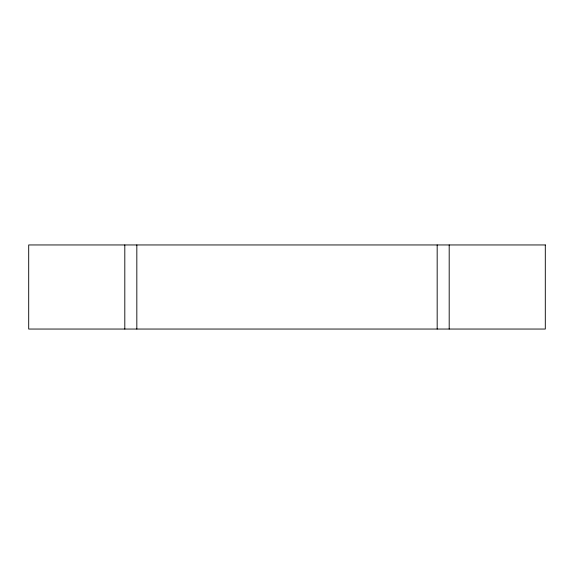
<?xml version="1.0" encoding="UTF-8"?>
<svg xmlns="http://www.w3.org/2000/svg" width="574" height="574" viewBox="0 0 574 574"><rect width="100%" height="100%" fill="white"/><g stroke="black" fill="none" stroke-linecap="round" stroke-linejoin="round"><path stroke-width="0.86" d="M449.191 244.954L449.191 329.046M437.173 244.954L437.173 329.046M136.827 244.954L136.827 329.046M124.809 244.954L124.809 329.046M545.3 244.954L28.7 244.954L28.7 329.046L545.3 329.046L545.3 244.954"/></g></svg>
